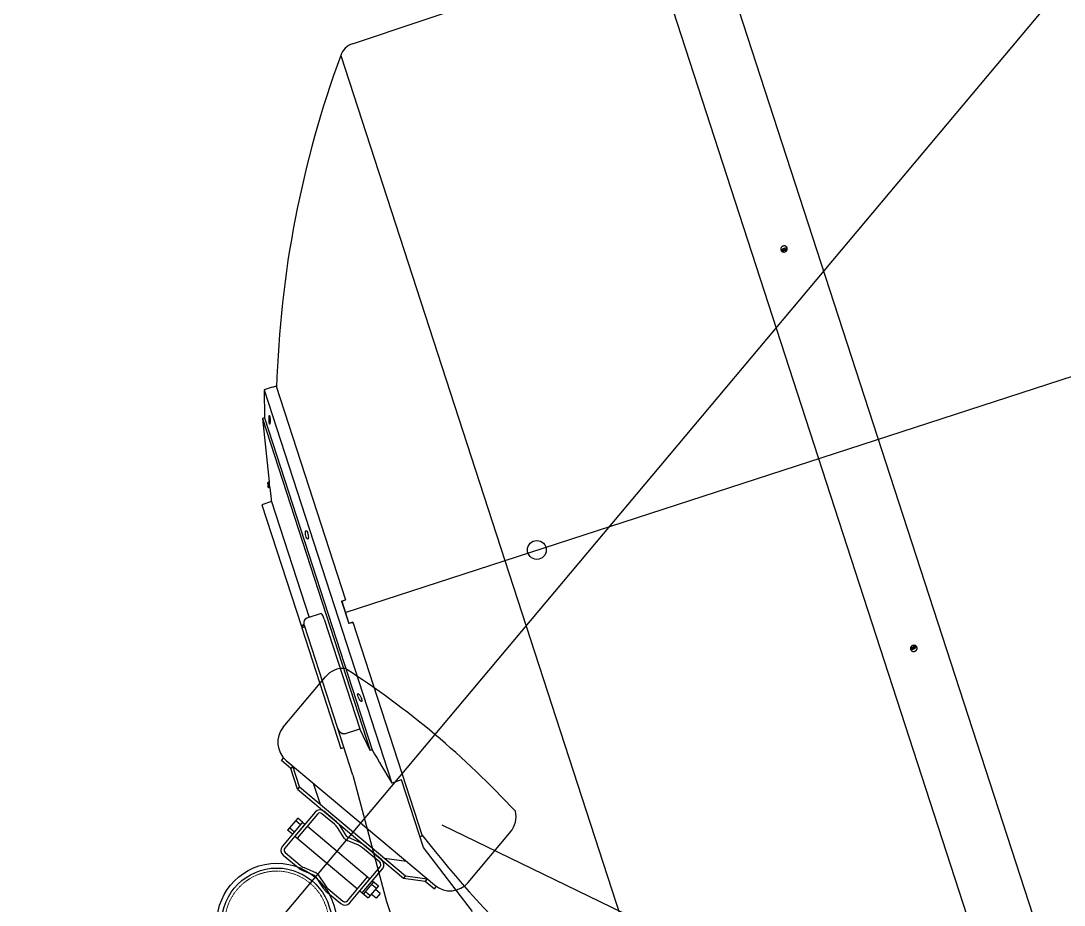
# Model space of a CAD drawing. Header units: millimetres. Extents: x -139278 to 641613, y -260926 to 217780.
# Drawn here: x 148854 to 149517, y -78291 to -77728 of the extents above; entities that cross this region are included whole.
import ezdxf

# ---------------------------------------------------------------- set-up
doc = ezdxf.new("R2010")
doc.units = ezdxf.units.MM
doc.linetypes.add('STRICHLINIE', pattern=[0.75, 0.5, -0.25])
doc.linetypes.add('STRICHPUNKT', pattern=[25.4, 12.7, -6.35, 0, -6.35])
for name, color, linetype, lineweight in [('10_30_Sektorantenne_MHA', 21, 'Continuous', 25), ('10_yy_Stahl', 6, 'Continuous', 25), ('10_yy_Stahl_Achse', 8, 'STRICHPUNKT', 9), ('10_yy_Stahl_VDK', 8, 'STRICHLINIE', 9), ('99_Gebaeude_VDK', 53, 'STRICHLINIE', 18)]:
    doc.layers.add(name, color=color, linetype=linetype, lineweight=lineweight)

# ---------------------------------------------------------------- blocks, each defined once
blk = doc.blocks.new('M12 HV Seite Kopf')
at = {"color": 0, "linetype": 'ByBlock', "lineweight": -2}
for p, q in [((-11.96, 10), (-11.96, 3.6)), ((8.97, 11), (-8.97, 11)), ((-5.98, 10), (-5.98, 3.6)), ((5.98, 10), (5.98, 3.6)), ((11.96, 10), (11.96, 3.6)), ((-11, 3), (-12, 2)), ((-12, 2), (-12, 0)), ((12, 0), (-12, 0)), ((11.96, 3.6), (-11.96, 3.6)), ((11, 3), (-11, 3)), ((-10, 3.6), (-10, 3)), ((10, 3.6), (10, 3)), ((11, 3), (12, 2)), ((12, 2), (12, 0))]:
    blk.add_line(p, q, dxfattribs=at)
for centre, radius, start, end in [((-8.97, 6.03), 4.97, 53.00075, 126.99925), ((0, -7.37), 18.37, 71.00542, 108.99458), ((8.97, 6.03), 4.97, 53.00075, 126.99925)]:
    blk.add_arc(centre, radius, start, end, dxfattribs=at)
blk = doc.blocks.new('M 12 HV Seite Mutter gekontert')
at = {"color": 0, "linetype": 'ByBlock', "lineweight": -2}
for p, q in [((0, 12), (0, -12)), ((2, 12), (0, 12)), ((3, 11), (2, 12)), ((3, 11), (3, -11)), ((10, 11.96), (4, 11.96)), ((11, 8.97), (11, -8.97)), ((11, 8.97), (11, -8.97)), ((17, 11.96), (12, 11.96)), ((18, 8.97), (18, -8.97)), ((10, 5.98), (4, 5.98)), ((17, 5.98), (12, 5.98)), ((18, 6), (21.25, 6)), ((21.25, -6), (21.25, 6)), ((21.25, 6), (22.75, 4.5)), ((22.75, 4.5), (22.75, -4.5)), ((10, -5.98), (4, -5.98)), ((17, -5.98), (12, -5.98)), ((18, -6), (21.25, -6)), ((21.25, -6), (22.75, -4.5)), ((2, -12), (0, -12)), ((3, -11), (2, -12)), ((10, -11.96), (4, -11.96)), ((17, -11.96), (12, -11.96))]:
    blk.add_line(p, q, dxfattribs=at)
for centre, radius, start, end in [((7.97, 8.97), 4.97, 143.00075, 216.99925), ((6.03, 8.97), 4.97, 323.00075, 36.99925), ((15.97, 8.97), 4.97, 143.00075, 216.99925), ((13.03, 8.97), 4.97, 323.00075, 36.99925), ((21.37, 0), 18.37, 161.00542, 198.99458), ((-7.37, 0), 18.37, 341.00542, 18.99458), ((29.37, 0), 18.37, 161.00542, 198.99458), ((-0.37, 0), 18.37, 341.00542, 18.99458), ((7.97, -8.97), 4.97, 143.00075, 216.99925), ((6.03, -8.97), 4.97, 323.00075, 36.99925), ((15.97, -8.97), 4.97, 143.00075, 216.99925), ((13.03, -8.97), 4.97, 323.00075, 36.99925)]:
    blk.add_arc(centre, radius, start, end, dxfattribs=at)
blk = doc.blocks.new('M12 HV Schelle seite')
at = {"color": 8, "linetype": 'STRICHPUNKT', "lineweight": 5, "ltscale": 0.2}
blk.add_line((0, 16), (0, -63.75), dxfattribs=at)
at = {"layer": '10_yy_Stahl_VDK', "ltscale": 0.2}
for p, q in [((-7, -12), (-7, 0)), ((6, 0), (6, -36)), ((7, -12), (7, 0)), ((-6, 0), (-6, -36)), ((-7, -36), (-7, -24)), ((7, -36), (7, -24))]:
    blk.add_line(p, q, dxfattribs=at)
blk.add_blockref('M12 HV Seite Kopf', (0, 0))
at = {"rotation": 270}
blk.add_blockref('M 12 HV Seite Mutter gekontert', (0, -36), dxfattribs=at)
blk = doc.blocks.new('Sektor-AL 114.3 oben_08')
for points in [[(22163.34, 10928.02, -0.308308), (22155.73, 10916.85, 0.681385), (22155.73, 10786.56, -0.308308), (22163.34, 10775.39), (22163.34, 10714.21), (22175.34, 10714.21), (22175.34, 10775.39, 0.308308), (22160.12, 10797.73, -0.681385), (22160.12, 10905.69, 0.308308), (22175.34, 10928.02), (22175.34, 10989.21), (22163.34, 10989.21)], [(22199.34, 10928.02, 0.308308), (22206.95, 10916.85, -0.681385), (22206.95, 10786.56, 0.308308), (22199.34, 10775.39), (22199.34, 10714.21), (22187.34, 10714.21), (22187.34, 10775.39, -0.308308), (22202.56, 10797.73, 0.681385), (22202.56, 10905.69, -0.308308), (22187.34, 10928.02), (22187.34, 10989.21), (22199.34, 10989.21)]]:
    blk.add_lwpolyline(points, format="xyb", close=True)
blk.add_lwpolyline([(22019.39, 10841.71), (22111.34, 10841.71), (22111.34, 10861.71), (22019.39, 10861.71)], close=True)
for centre, radius in [((22181.34, 10981.21), 6), ((21981.34, 10851.71), 38.05), ((21981.34, 10851.71), 35), ((22181.34, 10722.21), 6)]:
    blk.add_circle(centre, radius)
at = {"layer": '10_yy_Stahl_Achse'}
for p, q in [((22181.34, 10989.21), (22181.34, 10714.21)), ((22181.34, 10851.71), (21981.34, 10851.71))]:
    blk.add_line(p, q, dxfattribs=at)
at = {"layer": '10_yy_Stahl_Achse', "ltscale": 0.2}
for p, q in [((22202.1, 10981.21), (22160.58, 10981.21)), ((22202.1, 10722.21), (22160.58, 10722.21))]:
    blk.add_line(p, q, dxfattribs=at)
at = {"layer": '10_yy_Stahl_VDK'}
blk.add_circle((21981.34, 10851.71), 33.05, dxfattribs=at)
at = {"layer": '99_Gebaeude_VDK'}
blk.add_circle((22181.34, 10851.71), 57.15, dxfattribs=at)
at = {"rotation": 90}
for p in [(22163.34, 10952.21), (22163.34, 10751.21)]:
    blk.add_blockref('M12 HV Schelle seite', p, dxfattribs=at)

msp = doc.modelspace()

# ---------------------------------------------------------------- linework, layer by layer
at = {"ltscale": 4}
for p, q in [((149059.97, -78104.558), (150660.336, -77584.567)), ((149505.674, -78322.437), (149292.486, -77666.312)), ((149064.593, -77742.93), (149254.609, -77679.176)), ((149253.193, -77674.816), (149460.677, -78313.387))]:
    msp.add_line(p, q, dxfattribs=at)
for p, q in [((149057.059, -77750.414), (149161.417, -78071.596)), ((149013.462, -77961.424), (149008.349, -77963.085)), ((149008.349, -77963.085), (149089.612, -78213.188)), ((149008.349, -77963.085), (149008.458, -77980.925)), ((149013.462, -77961.424), (149013.52, -77961.602)), ((149016.015, -77960.791), (149013.52, -77961.602)), ((149016.015, -77960.791), (149060.147, -78096.614)), ((149008.458, -77980.925), (149007.233, -77981.323)), ((149007.233, -77981.323), (149075.817, -78192.404)), ((149007.233, -77981.323), (149011.591, -78021.636)), ((149008.458, -77980.925), (149077.042, -78192.006)), ((149010.636, -78021.907), (149010.689, -78022.402)), ((149010.647, -78021.944), (149010.646, -78021.944)), ((149011.598, -78021.635), (149010.647, -78021.944)), ((149010.689, -78022.402), (149010.696, -78022.4)), ((149011.647, -78022.091), (149010.696, -78022.4)), ((149011.929, -78024.695), (149010.978, -78025.004)), ((149010.978, -78025.004), (149010.971, -78025.006)), ((149010.971, -78025.007), (149011.02, -78025.468)), ((149011.978, -78025.151), (149011.027, -78025.46)), ((149011.027, -78025.46), (149011.027, -78025.46)), ((149011.971, -78025.153), (149012.395, -78029.075)), ((149012.944, -78034.147), (149006.847, -78036.128)), ((149006.847, -78036.128), (149031.799, -78112.923)), ((149012.944, -78034.147), (149036.892, -78107.851)), ((149161.417, -78071.596), (149265.776, -78392.777)), ((149057.637, -78097.379), (149060.131, -78096.568)), ((149057.637, -78097.379), (149062.302, -78111.737)), ((149057.652, -78097.425), (149060.147, -78096.614)), ((149057.652, -78097.425), (149062.287, -78111.691)), ((149058.767, -78097.263), (149057.711, -78097.606)), ((149060.131, -78096.568), (149058.767, -78097.263)), ((149044.573, -78105.355), (149035.55, -78108.287)), ((149046.594, -78108.904), (149069.251, -78178.637)), ((149064.782, -78110.88), (149062.287, -78111.691)), ((149064.797, -78110.927), (149062.302, -78111.737)), ((149063.285, -78111.167), (149064.797, -78110.927)), ((149064.782, -78110.88), (149108.914, -78246.703)), ((149031.799, -78112.923), (149033.701, -78112.305)), ((149031.799, -78112.923), (149032.031, -78113.636)), ((149033.933, -78113.018), (149032.031, -78113.636)), ((149032.031, -78113.636), (149032.263, -78114.349)), ((149034.165, -78113.731), (149032.263, -78114.349)), ((149032.263, -78114.349), (149057.215, -78191.144)), ((149033.933, -78113.018), (149033.624, -78112.067)), ((149054.985, -78177.808), (149033.933, -78113.018)), ((149062.228, -78111.51), (149063.285, -78111.167)), ((149064.835, -78208.123), (149054.985, -78177.808)), ((149059.444, -78181.823), (149069.251, -78178.637)), ((149075.817, -78192.404), (149069.251, -78178.637)), ((149057.215, -78191.144), (149059.117, -78190.526)), ((149077.042, -78192.006), (149075.817, -78192.404)), ((149064.835, -78208.123), (149086.217, -78288.495)), ((149095.794, -78211.179), (149089.612, -78213.188)), ((149109.774, -78254.203), (149095.794, -78211.179)), ((149107.487, -78247.167), (149108.914, -78246.703)), ((149140.864, -78294.875), (149109.774, -78254.203)), ((149086.217, -78288.495), (149115.56, -78378.802))]:
    msp.add_line(p, q)
at = {"flags": 128}
for points in [[(149011.791, -77979.616), (149011.897, -77980.092), (149011.987, -77980.803), (149012.051, -77981.669), (149012.08, -77982.591), (149012.071, -77983.466), (149012.025, -77984.197), (149011.946, -77984.7), (149011.846, -77984.919), (149011.735, -77984.827), (149011.628, -77984.437), (149011.535, -77983.792), (149011.467, -77982.965), (149011.431, -77982.049), (149011.429, -77981.147), (149011.462, -77980.36), (149011.527, -77979.779), (149011.617, -77979.469), (149011.722, -77979.463), (149011.791, -77979.616)], [(149010.696, -78022.4), (149010.669, -78022.144), (149010.647, -78021.944)], [(149010.971, -78025.006), (149010.813, -78023.548), (149010.689, -78022.402)], [(149010.689, -78022.402), (149010.847, -78023.861), (149010.971, -78025.007)], [(149011.647, -78022.091), (149011.62, -78021.835), (149011.598, -78021.635)], [(149011.922, -78024.697), (149011.764, -78023.239), (149011.64, -78022.093)], [(149011.978, -78025.151), (149011.951, -78024.896), (149011.929, -78024.695)], [(149011.027, -78025.46), (149011, -78025.205), (149010.978, -78025.004)], [(149012.395, -78029.075), (149012.394, -78029.072), (149012.402, -78029.145), (149012.419, -78029.291), (149012.441, -78029.498), (149012.468, -78029.744), (149012.477, -78029.826)], [(149012.477, -78029.826), (149012.877, -78033.533), (149012.944, -78034.147)], [(149035.995, -78054.111), (149036.229, -78054.979), (149036.383, -78055.886), (149036.44, -78056.729), (149036.392, -78057.412), (149036.244, -78057.861), (149036.013, -78058.024), (149035.725, -78057.882), (149035.413, -78057.451), (149035.114, -78056.78), (149034.862, -78055.945), (149034.684, -78055.039), (149034.601, -78054.165), (149034.621, -78053.421), (149034.74, -78052.891), (149034.946, -78052.636), (149035.215, -78052.684), (149035.518, -78053.029), (149035.821, -78053.632), (149035.995, -78054.111)], [(149046.594, -78108.904), (149046.149, -78107.678), (149045.67, -78106.617), (149045.205, -78105.83), (149044.8, -78105.403), (149044.588, -78105.4)], [(149070.226, -78159.462), (149070.425, -78160.223), (149070.478, -78160.819), (149070.379, -78161.182), (149070.138, -78161.273), (149069.782, -78161.082), (149069.352, -78160.631), (149068.895, -78159.968), (149068.464, -78159.171), (149068.109, -78158.327), (149067.87, -78157.532), (149067.773, -78156.876), (149067.83, -78156.432), (149068.032, -78156.252), (149068.357, -78156.354), (149068.768, -78156.73), (149069.219, -78157.335), (149069.658, -78158.101), (149070.038, -78158.941), (149070.226, -78159.462)], [(149059.444, -78181.823), (149058.725, -78181.906), (149058.028, -78181.738), (149057.077, -78181.154), (149055.893, -78179.765), (149054.985, -78177.808)]]:
    msp.add_lwpolyline(points, dxfattribs=at)
for centre, radius in [((145362.127, -80628.968), 4048.5), ((145362.127, -80628.968), 4030.5), ((149181.824, -78064.875), 6)]:
    msp.add_circle(centre, radius)
for centre, radius, start, end in [((145362.127, -80628.968), 4136.576, 30.069255, 118.839619), ((145362.127, -80628.968), 4152.5, 15, 45), ((145362.127, -80628.968), 4087.5, 15, 45), ((145362.127, -80628.968), 4095, 15, 45), ((149068.41, -77754.306), 12, 108.547528, 161.072992), ((149682.051, -77980.704), 666.07, 159.772754, 178.351084), ((149036.477, -78111.14), 3, 108, 198), ((149896.231, -77720.204), 945.34, 209.939234, 211.432135), ((149636.044, -77839.108), 666.07, 217.648916, 236.227246)]:
    msp.add_arc(centre, radius, start, end)
at = {"ltscale": 4}
for centre, radius, start, end in [((149339.564, -77875.073), 2.111, 106.947314, 171.628519), ((149339.345, -77875.28), 1.632, 28.643443, 170.096825), ((149339.607, -77876.053), 1.679, 53.493832, 150.693439), ((149339.638, -77875.049), 2.111, 44.371481, 109.052686), ((149421.071, -78125.801), 2.174, 225.424167, 350.575833), ((149420.749, -78125.846), 1.62, 225.801047, 288.728525), ((149420.511, -78125.059), 1.675, 245.305683, 288.116771), ((149420.556, -78125.097), 1.626, 287.019773, 343.44217), ((149420.846, -78125.888), 1.55, 285.834482, 9.748389)]:
    msp.add_arc(centre, radius, start, end, dxfattribs=at)
for points in [[(149338.476, -77871.599), (149338.601, -77871.558), (149338.735, -77871.527), (149339.008, -77871.49), (149339.148, -77871.483), (149339.424, -77871.497), (149339.561, -77871.518), (149339.823, -77871.582), (149339.948, -77871.626), (149340.179, -77871.732), (149340.292, -77871.797), (149340.504, -77871.951), (149340.603, -77872.039), (149340.779, -77872.233), (149340.856, -77872.339), (149340.983, -77872.561), (149341.034, -77872.677), (149341.11, -77872.908), (149341.137, -77873.032), (149341.164, -77873.287), (149341.164, -77873.418), (149341.136, -77873.679), (149341.108, -77873.809), (149341.026, -77874.058), (149340.973, -77874.178), (149340.849, -77874.399), (149340.774, -77874.509), (149340.6, -77874.716), (149340.501, -77874.813), (149340.286, -77874.987), (149340.169, -77875.064), (149339.927, -77875.195), (149339.8, -77875.248), (149339.55, -77875.33), (149339.416, -77875.361), (149339.143, -77875.398), (149339.003, -77875.404), (149338.727, -77875.389), (149338.59, -77875.369), (149338.327, -77875.304), (149338.202, -77875.26), (149337.972, -77875.153), (149337.858, -77875.087), (149337.646, -77874.933), (149337.547, -77874.845), (149337.371, -77874.65), (149337.294, -77874.544), (149337.166, -77874.322), (149337.115, -77874.206), (149337.04, -77873.975), (149337.013, -77873.851), (149336.986, -77873.596), (149336.986, -77873.465), (149337.014, -77873.205), (149337.042, -77873.076), (149337.124, -77872.827), (149337.177, -77872.707), (149337.301, -77872.486), (149337.376, -77872.377), (149337.551, -77872.171), (149337.649, -77872.074), (149337.865, -77871.9), (149337.982, -77871.823), (149338.225, -77871.693), (149338.351, -77871.639), (149338.476, -77871.599)], [(149421.017, -78125.634), (149421.142, -78125.593), (149421.276, -78125.562), (149421.549, -78125.525), (149421.689, -78125.519), (149421.965, -78125.533), (149422.102, -78125.554), (149422.365, -78125.619), (149422.49, -78125.663), (149422.721, -78125.77), (149422.834, -78125.835), (149423.046, -78125.989), (149423.145, -78126.078), (149423.321, -78126.272), (149423.398, -78126.378), (149423.526, -78126.6), (149423.577, -78126.716), (149423.652, -78126.948), (149423.679, -78127.072), (149423.706, -78127.326), (149423.706, -78127.457), (149423.678, -78127.718), (149423.65, -78127.847), (149423.568, -78128.096), (149423.515, -78128.215), (149423.391, -78128.436), (149423.316, -78128.546), (149423.142, -78128.752), (149423.043, -78128.849), (149422.827, -78129.023), (149422.71, -78129.1), (149422.468, -78129.23), (149422.341, -78129.283), (149422.091, -78129.365), (149421.957, -78129.396), (149421.684, -78129.433), (149421.544, -78129.439), (149421.268, -78129.425), (149421.131, -78129.405), (149420.869, -78129.341), (149420.744, -78129.297), (149420.513, -78129.191), (149420.4, -78129.125), (149420.188, -78128.972), (149420.089, -78128.883), (149419.914, -78128.689), (149419.837, -78128.584), (149419.709, -78128.362), (149419.658, -78128.246), (149419.582, -78128.014), (149419.555, -78127.891), (149419.529, -78127.636), (149419.529, -78127.505), (149419.557, -78127.244), (149419.585, -78127.114), (149419.666, -78126.865), (149419.719, -78126.745), (149419.843, -78126.523), (149419.918, -78126.414), (149420.092, -78126.207), (149420.191, -78126.11), (149420.406, -78125.936), (149420.523, -78125.858), (149420.766, -78125.728), (149420.892, -78125.674), (149421.017, -78125.634)]]:
    msp.add_open_spline(points, degree=3, knots=[0, 0, 0, 0, 0.3955221, 0.3955221, 0.7910441, 0.7910441, 1.1865662, 1.1865662, 1.5820882, 1.5820882, 1.9776103, 1.9776103, 2.3731323, 2.3731323, 2.7686544, 2.7686544, 3.1641764, 3.1641764, 3.5596985, 3.5596985, 3.9552206, 3.9552206, 4.3507426, 4.3507426, 4.7462647, 4.7462647, 5.1417867, 5.1417867, 5.5373088, 5.5373088, 5.9328308, 5.9328308, 6.3283529, 6.3283529, 6.7238749, 6.7238749, 7.119397, 7.119397, 7.5149191, 7.5149191, 7.9104411, 7.9104411, 8.3059632, 8.3059632, 8.7014852, 8.7014852, 9.0970073, 9.0970073, 9.4925293, 9.4925293, 9.8880514, 9.8880514, 10.2835735, 10.2835735, 10.6790955, 10.6790955, 11.0746176, 11.0746176, 11.4701396, 11.4701396, 11.8656617, 11.8656617, 12.2611837, 12.2611837, 12.6567058, 12.6567058, 12.6567058, 12.6567058], dxfattribs=at)
at = {"layer": '10_30_Sektorantenne_MHA'}
for p, q in [((149016.362, -78302.181), (149782.142, -77389.56)), ((149020.508, -78177.632), (149047.415, -78145.528)), ((149019.365, -78198.848), (149020.651, -78197.317)), ((149025.336, -78203.856), (149019.365, -78198.848)), ((149022.355, -78198.747), (149117.939, -78278.952)), ((149026.619, -78202.326), (149025.336, -78203.856)), ((149029.583, -78217.011), (149025.336, -78203.856)), ((149030.867, -78215.479), (149026.619, -78202.326)), ((149030.852, -78215.497), (149029.568, -78217.029)), ((149029.584, -78217.01), (149096.993, -78273.575)), ((149030.867, -78215.478), (149098.279, -78272.044)), ((149044.24, -78226.7), (149039.804, -78213.386)), ((149029.719, -78235.383), (149023.284, -78243.038)), ((149040.746, -78231.588), (149027.877, -78246.899)), ((149028.432, -78236.914), (149031.494, -78239.488)), ((149042.277, -78232.875), (149029.408, -78248.185)), ((149032.781, -78237.957), (149029.719, -78235.383)), ((149053.101, -78239.36), (149045.095, -78232.631)), ((149054.382, -78237.825), (149046.382, -78231.1)), ((149032.781, -78237.957), (149019.912, -78253.267)), ((149034.312, -78239.243), (149021.443, -78254.554)), ((149026.346, -78245.612), (149023.284, -78243.038)), ((149024.571, -78241.507), (149027.633, -78244.081)), ((149032.781, -78237.957), (149034.312, -78239.243)), ((149035.843, -78240.53), (149074.118, -78272.702)), ((149059.33, -78248.17), (149054.987, -78241.468)), ((149061.008, -78247.083), (149056.662, -78240.376)), ((149121.404, -78239.754), (150333.625, -78826.257)), ((149138.12, -78276.321), (149165.483, -78243.726)), ((149027.877, -78246.899), (149067.684, -78280.357)), ((149068.338, -78252.74), (149061.117, -78249.675)), ((149069.12, -78250.899), (149061.901, -78247.835)), ((149081.839, -78263.516), (149070.86, -78254.288)), ((149083.126, -78261.985), (149072.147, -78252.757)), ((149020.4, -78258.902), (149029.893, -78266.881)), ((149021.687, -78257.371), (149031.18, -78265.35)), ((149084.907, -78260.824), (149098.789, -78262.88)), ((149032.92, -78268.739), (149040.139, -78271.803)), ((149033.702, -78266.898), (149040.923, -78269.963)), ((149069.215, -78281.644), (149082.083, -78266.334)), ((149070.746, -78282.931), (149083.614, -78267.621)), ((149041.031, -78272.555), (149045.378, -78279.262)), ((149042.71, -78271.468), (149047.053, -78278.17)), ((149061.249, -78288.012), (149074.118, -78272.702)), ((149062.78, -78289.299), (149075.649, -78273.989)), ((149077.945, -78275.919), (149071.511, -78283.574)), ((149074.118, -78272.702), (149075.649, -78273.989)), ((149077.18, -78275.276), (149081.008, -78278.493)), ((149098.279, -78272.044), (149096.993, -78273.575)), ((149096.993, -78273.575), (149110.686, -78275.473)), ((149098.279, -78272.044), (149111.971, -78273.944)), ((149111.971, -78273.944), (149110.686, -78275.473)), ((149110.686, -78275.473), (149116.655, -78280.484)), ((149047.658, -78281.813), (149057.145, -78289.787)), ((149048.939, -78280.278), (149058.431, -78288.256)), ((149069.215, -78281.644), (149070.746, -78282.931)), ((149070.746, -78282.931), (149074.573, -78286.148)), ((149072.798, -78282.043), (149075.86, -78284.617)), ((149081.008, -78278.493), (149074.573, -78286.148)), ((149076.659, -78277.45), (149079.721, -78280.024)), ((149082.139, -78283.363), (149079.077, -78280.789)), ((149082.139, -78283.363), (149079.566, -78286.425)), ((149116.655, -78280.484), (149117.939, -78278.952)), ((149079.566, -78286.425), (149076.503, -78283.851))]:
    msp.add_line(p, q, dxfattribs=at)
for centre, radius, start, end in [((149058.914, -78155.16), 15, 86.159913, 140.048115), ((148752.098, -78616.937), 567.484, 42.849255, 57.150745), ((149032.006, -78187.265), 15, 140.048115, 230.048115), ((149043.808, -78234.162), 4, 49.951885, 139.951885), ((149043.808, -78234.162), 2, 49.951885, 139.951885), ((149153.582, -78234.596), 15, 319.951885, 13.840087), ((149047.042, -78246.679), 9.501, 33.261487, 50.382078), ((149047.042, -78246.679), 11.501, 33.232522, 50.342778), ((149062.687, -78245.996), 4, 212.919696, 246.883541), ((149062.687, -78245.996), 2, 212.909144, 246.834922), ((149022.974, -78255.84), 4, 139.951885, 229.951885), ((149022.974, -78255.84), 2, 139.951885, 229.951885), ((149064.426, -78261.943), 10, 49.951885, 66.969266), ((149064.426, -78261.943), 12, 49.951885, 66.972027), ((149080.552, -78265.047), 2, 319.951885, 49.951885), ((149080.552, -78265.047), 4, 319.951885, 49.951885), ((149037.614, -78257.695), 12, 229.951885, 246.972027), ((149037.614, -78257.695), 10, 229.951885, 246.969266), ((149039.352, -78273.642), 4, 32.919696, 66.883541), ((149039.352, -78273.642), 2, 32.909144, 66.834922), ((149126.638, -78266.67), 15, 229.951885, 319.951885), ((149054.998, -78272.959), 11.501, 213.232522, 230.342778), ((149054.998, -78272.959), 9.501, 213.261487, 230.382078), ((149059.718, -78286.725), 4, 229.951885, 319.951885), ((149059.718, -78286.725), 2, 229.951885, 319.951885)]:
    msp.add_arc(centre, radius, start, end, dxfattribs=at)

# ---------------------------------------------------------------- block references
at = {"layer": '10_yy_Stahl', "rotation": 280}
msp.add_blockref('Sektor-AL 114.3 oben_08', (134512.498, -58539.167), dxfattribs=at)

doc.saveas('drawing.dxf')
